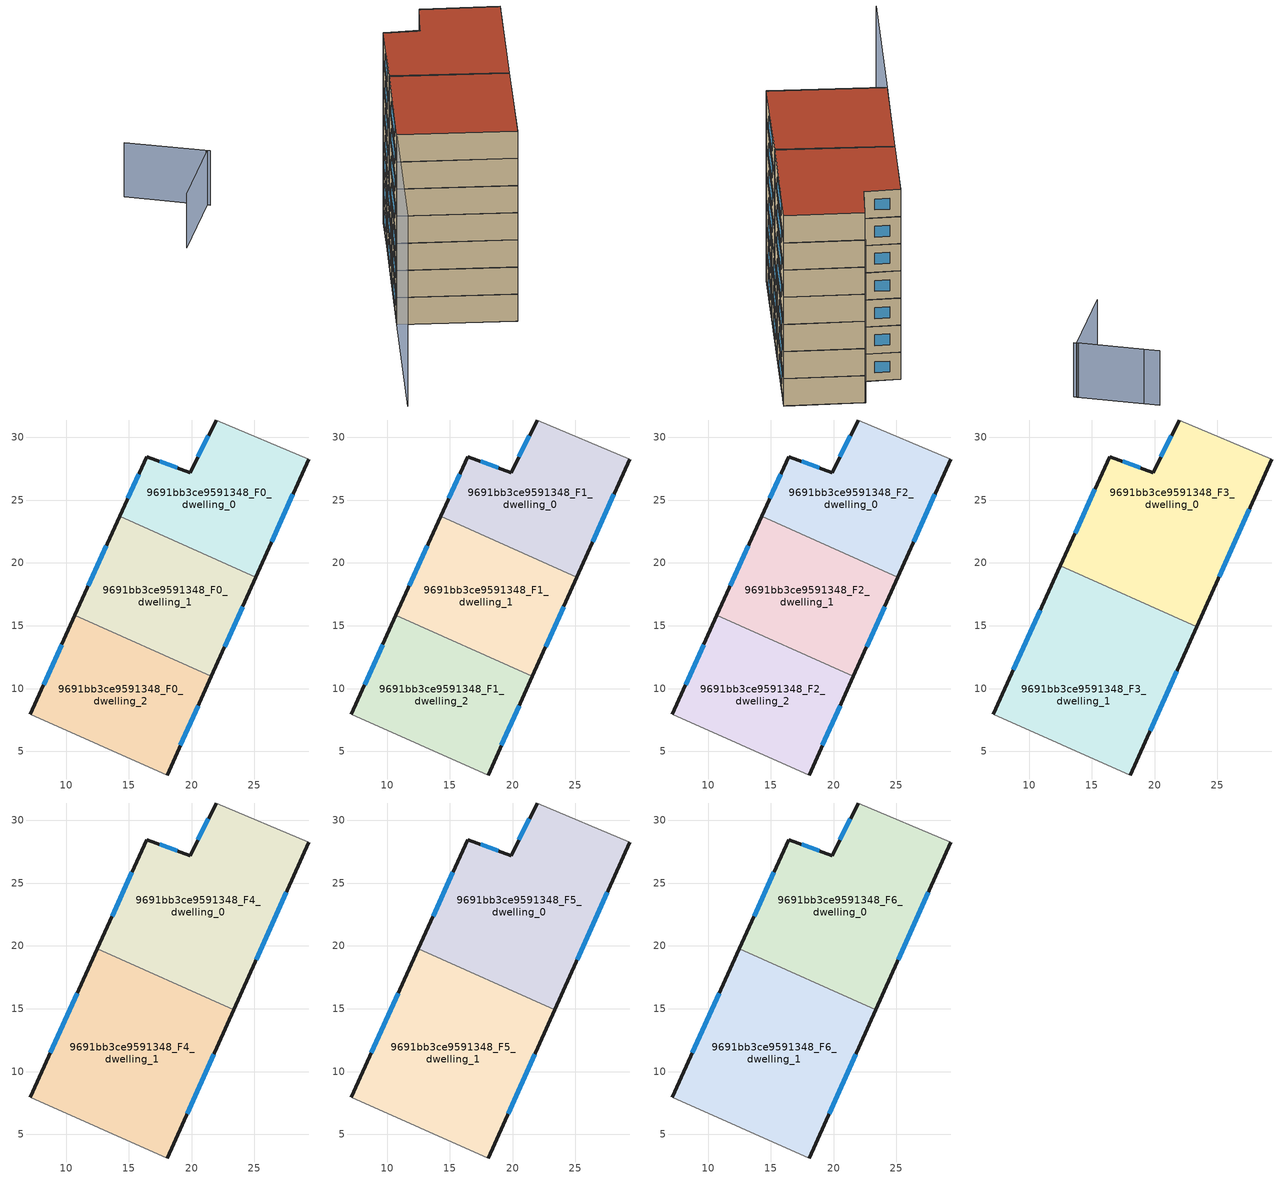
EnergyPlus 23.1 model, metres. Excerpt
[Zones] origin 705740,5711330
9691bb3ce9591348_F0_dwelling_0
 floor ground (EU_floor_Construction): 25.12,18.87 29.34,28.28 21.95,31.39 19.89,27.2 16.43,28.48 14.28,23.72 z0
 wall outside (EU_wall_Construction): 29.34,28.28 25.12,18.87 / 14.28,23.72 16.43,28.48 19.89,27.2 21.95,31.39 z0:3
 wall adiabatic (EU_wall_Construction): 21.95,31.39 29.34,28.28 z0:3
 wall to 9691bb3ce9591348_F0_dwelling_1 (EU_wall_Construction): 25.12,18.87 14.28,23.72 z0:3
 window (EU_Window_Construction): 28.07,25.46 26.38,21.68 / 14.92,25.15 15.78,27.06 / 17.46,28.1 18.85,27.58 / 20.51,28.45 21.33,30.13 z0.9:2.1
9691bb3ce9591348_F0_dwelling_1
 floor ground (EU_floor_Construction): 21.58,10.97 25.12,18.87 14.28,23.72 10.71,15.84 z0
 wall outside (EU_wall_Construction): 10.71,15.84 14.28,23.72 / 25.12,18.87 21.58,10.97 z0:3
 wall to 9691bb3ce9591348_F0_dwelling_2 (EU_wall_Construction): 21.58,10.97 10.71,15.84 z0:3
 window (EU_Window_Construction): 11.78,18.2 13.21,21.36 / 24.06,16.5 22.64,13.33 z0.9:2.1
9691bb3ce9591348_F0_dwelling_2
 floor ground (EU_floor_Construction): 18.07,3.11 21.58,10.97 10.71,15.84 7.15,7.95 z0
 wall outside (EU_wall_Construction): 21.58,10.97 18.07,3.11 / 7.15,7.95 10.71,15.84 z0:3
 wall adiabatic (EU_wall_Construction): 18.07,3.11 7.15,7.95 z0:3
 window (EU_Window_Construction): 20.53,8.62 19.12,5.46 / 8.22,10.31 9.65,13.47 z0.9:2.1
9691bb3ce9591348_F1_dwelling_0
 floor to 9691bb3ce9591348_F0_dwelling_0 (EU_floor_Construction): 25.12,18.87 29.34,28.28 21.95,31.39 19.89,27.2 16.43,28.48 14.28,23.72 z3
 wall outside (EU_wall_Construction): 29.34,28.28 25.12,18.87 / 14.28,23.72 16.43,28.48 19.89,27.2 21.95,31.39 z3:6
 wall adiabatic (EU_wall_Construction): 21.95,31.39 29.34,28.28 z3:6
 wall to 9691bb3ce9591348_F1_dwelling_1 (EU_wall_Construction): 25.12,18.87 14.28,23.72 z3:6
 window (EU_Window_Construction): 28.07,25.46 26.38,21.68 / 14.92,25.15 15.78,27.06 / 17.46,28.1 18.85,27.58 / 20.51,28.45 21.33,30.13 z3.9:5.1
9691bb3ce9591348_F1_dwelling_1
 floor to 9691bb3ce9591348_F0_dwelling_1 (EU_floor_Construction): 21.58,10.97 25.12,18.87 14.28,23.72 10.71,15.84 z3
 wall outside (EU_wall_Construction): 10.71,15.84 14.28,23.72 / 25.12,18.87 21.58,10.97 z3:6
 wall to 9691bb3ce9591348_F1_dwelling_2 (EU_wall_Construction): 21.58,10.97 10.71,15.84 z3:6
 window (EU_Window_Construction): 11.78,18.2 13.21,21.36 / 24.06,16.5 22.64,13.33 z3.9:5.1
9691bb3ce9591348_F1_dwelling_2
 floor to 9691bb3ce9591348_F0_dwelling_2 (EU_floor_Construction): 18.07,3.11 21.58,10.97 10.71,15.84 7.15,7.95 z3
 wall outside (EU_wall_Construction): 21.58,10.97 18.07,3.11 / 7.15,7.95 10.71,15.84 z3:6
 wall adiabatic (EU_wall_Construction): 18.07,3.11 7.15,7.95 z3:6
 window (EU_Window_Construction): 20.53,8.62 19.12,5.46 / 8.22,10.31 9.65,13.47 z3.9:5.1
9691bb3ce9591348_F2_dwelling_0
 floor to 9691bb3ce9591348_F1_dwelling_0 (EU_floor_Construction): 25.12,18.87 29.34,28.28 21.95,31.39 19.89,27.2 16.43,28.48 14.28,23.72 z6
 wall outside (EU_wall_Construction): 29.34,28.28 25.12,18.87 / 14.28,23.72 16.43,28.48 19.89,27.2 21.95,31.39 z6:9
 wall adiabatic (EU_wall_Construction): 21.95,31.39 29.34,28.28 z6:9
 wall to 9691bb3ce9591348_F2_dwelling_1 (EU_wall_Construction): 25.12,18.87 14.28,23.72 z6:9
 window (EU_Window_Construction): 28.07,25.46 26.38,21.68 / 14.92,25.15 15.78,27.06 / 17.46,28.1 18.85,27.58 / 20.51,28.45 21.33,30.13 z6.9:8.1
9691bb3ce9591348_F2_dwelling_1
 floor to 9691bb3ce9591348_F1_dwelling_1 (EU_floor_Construction): 21.58,10.97 25.12,18.87 14.28,23.72 10.71,15.84 z6
 wall outside (EU_wall_Construction): 10.71,15.84 14.28,23.72 / 25.12,18.87 21.58,10.97 z6:9
 wall to 9691bb3ce9591348_F2_dwelling_2 (EU_wall_Construction): 21.58,10.97 10.71,15.84 z6:9
 window (EU_Window_Construction): 11.78,18.2 13.21,21.36 / 24.06,16.5 22.64,13.33 z6.9:8.1
9691bb3ce9591348_F2_dwelling_2
 floor to 9691bb3ce9591348_F1_dwelling_2 (EU_floor_Construction): 18.07,3.11 21.58,10.97 10.71,15.84 7.15,7.95 z6
 wall outside (EU_wall_Construction): 21.58,10.97 18.07,3.11 / 7.15,7.95 10.71,15.84 z6:9
 wall adiabatic (EU_wall_Construction): 18.07,3.11 7.15,7.95 z6:9
 window (EU_Window_Construction): 20.53,8.62 19.12,5.46 / 8.22,10.31 9.65,13.47 z6.9:8.1
9691bb3ce9591348_F3_dwelling_0
 floor to 9691bb3ce9591348_F2_dwelling_0 (EU_floor_Construction): 25.12,18.87 29.34,28.28 21.95,31.39 19.89,27.2 16.43,28.48 14.28,23.72 z9
 floor to 9691bb3ce9591348_F2_dwelling_1 (EU_floor_Construction): 23.35,14.91 25.12,18.87 14.28,23.72 12.49,19.78 z9
 wall outside (EU_wall_Construction): 29.34,28.28 23.35,14.91 / 12.49,19.78 16.43,28.48 19.89,27.2 21.95,31.39 z9:12
 wall adiabatic (EU_wall_Construction): 21.95,31.39 29.34,28.28 z9:12
 wall to 9691bb3ce9591348_F3_dwelling_1 (EU_wall_Construction): 23.35,14.91 12.49,19.78 z9:12
 window (EU_Window_Construction): 27.55,24.28 25.14,18.92 / 13.67,22.38 15.25,25.87 / 17.46,28.1 18.85,27.58 / 20.51,28.45 21.33,30.13 z9.9:11.1
9691bb3ce9591348_F3_dwelling_1
 floor to 9691bb3ce9591348_F2_dwelling_1 (EU_floor_Construction): 21.58,10.97 23.35,14.91 12.49,19.78 10.71,15.84 z9
 floor to 9691bb3ce9591348_F2_dwelling_2 (EU_floor_Construction): 18.07,3.11 21.58,10.97 10.71,15.84 7.15,7.95 z9
 wall outside (EU_wall_Construction): 23.35,14.91 18.07,3.11 / 7.15,7.95 12.49,19.78 z9:12
 wall adiabatic (EU_wall_Construction): 18.07,3.11 7.15,7.95 z9:12
 window (EU_Window_Construction): 21.77,11.38 19.65,6.64 / 8.75,11.49 10.89,16.24 z9.9:11.1
9691bb3ce9591348_F4_dwelling_0
 floor to 9691bb3ce9591348_F3_dwelling_0 (EU_floor_Construction): 23.35,14.91 29.34,28.28 21.95,31.39 19.89,27.2 16.43,28.48 12.49,19.78 z12
 wall outside (EU_wall_Construction): 29.34,28.28 23.35,14.91 / 12.49,19.78 16.43,28.48 19.89,27.2 21.95,31.39 z12:15
 wall adiabatic (EU_wall_Construction): 21.95,31.39 29.34,28.28 z12:15
 wall to 9691bb3ce9591348_F4_dwelling_1 (EU_wall_Construction): 23.35,14.91 12.49,19.78 z12:15
 window (EU_Window_Construction): 27.55,24.28 25.14,18.92 / 13.67,22.38 15.25,25.87 / 17.46,28.1 18.85,27.58 / 20.51,28.45 21.33,30.13 z12.9:14.1
9691bb3ce9591348_F4_dwelling_1
 floor to 9691bb3ce9591348_F3_dwelling_1 (EU_floor_Construction): 18.07,3.11 23.35,14.91 12.49,19.78 7.15,7.95 z12
 wall outside (EU_wall_Construction): 23.35,14.91 18.07,3.11 / 7.15,7.95 12.49,19.78 z12:15
 wall adiabatic (EU_wall_Construction): 18.07,3.11 7.15,7.95 z12:15
 window (EU_Window_Construction): 21.77,11.38 19.65,6.64 / 8.75,11.49 10.89,16.24 z12.9:14.1
9691bb3ce9591348_F5_dwelling_0
 floor to 9691bb3ce9591348_F4_dwelling_0 (EU_floor_Construction): 23.35,14.91 29.34,28.28 21.95,31.39 19.89,27.2 16.43,28.48 12.49,19.78 z15
 wall outside (EU_wall_Construction): 29.34,28.28 23.35,14.91 / 12.49,19.78 16.43,28.48 19.89,27.2 21.95,31.39 z15:18
 wall adiabatic (EU_wall_Construction): 21.95,31.39 29.34,28.28 z15:18
 wall to 9691bb3ce9591348_F5_dwelling_1 (EU_wall_Construction): 23.35,14.91 12.49,19.78 z15:18
 window (EU_Window_Construction): 27.55,24.28 25.14,18.92 / 13.67,22.38 15.25,25.87 / 17.46,28.1 18.85,27.58 / 20.51,28.45 21.33,30.13 z15.9:17.1
9691bb3ce9591348_F5_dwelling_1
 floor to 9691bb3ce9591348_F4_dwelling_1 (EU_floor_Construction): 18.07,3.11 23.35,14.91 12.49,19.78 7.15,7.95 z15
 wall outside (EU_wall_Construction): 23.35,14.91 18.07,3.11 / 7.15,7.95 12.49,19.78 z15:18
 wall adiabatic (EU_wall_Construction): 18.07,3.11 7.15,7.95 z15:18
 window (EU_Window_Construction): 21.77,11.38 19.65,6.64 / 8.75,11.49 10.89,16.24 z15.9:17.1
9691bb3ce9591348_F6_dwelling_0
 floor to 9691bb3ce9591348_F5_dwelling_0 (EU_floor_Construction): 23.35,14.91 29.34,28.28 21.95,31.39 19.89,27.2 16.43,28.48 12.49,19.78 z18
 wall outside (EU_wall_Construction): 29.34,28.28 23.35,14.91 / 12.49,19.78 16.43,28.48 19.89,27.2 21.95,31.39 z18:21
 wall adiabatic (EU_wall_Construction): 21.95,31.39 29.34,28.28 z18:21
 wall to 9691bb3ce9591348_F6_dwelling_1 (EU_wall_Construction): 23.35,14.91 12.49,19.78 z18:21
 window (EU_Window_Construction): 27.55,24.28 25.14,18.92 / 13.67,22.38 15.25,25.87 / 17.46,28.1 18.85,27.58 / 20.51,28.45 21.33,30.13 z18.9:20.1
 roof outside (EU_roof_Construction): 29.34,28.28 23.35,14.91 12.49,19.78 16.43,28.48 19.89,27.2 21.95,31.39 z21
9691bb3ce9591348_F6_dwelling_1
 floor to 9691bb3ce9591348_F5_dwelling_1 (EU_floor_Construction): 18.07,3.11 23.35,14.91 12.49,19.78 7.15,7.95 z18
 wall outside (EU_wall_Construction): 23.35,14.91 18.07,3.11 / 7.15,7.95 12.49,19.78 z18:21
 wall adiabatic (EU_wall_Construction): 18.07,3.11 7.15,7.95 z18:21
 window (EU_Window_Construction): 21.77,11.38 19.65,6.64 / 8.75,11.49 10.89,16.24 z18.9:20.1
 roof outside (EU_roof_Construction): 23.35,14.91 18.07,3.11 7.15,7.95 12.49,19.78 z21
shading: -0.18,-8.29 7.14,8.02 / 7.14,8.02 18.07,3.11 z0:21; -2.35,44.32 2.83,40.01 / 2.83,40.01 -3.36,32.57 / 3.07,39.81 -3.59,45.35 z0:6; 29.25,28.08 21.84,31.44 z0:18
[Building]
EU S2 Campaign: North Axis=0; Terrain=City; Solar Distribution=FullExterior
[Site:Location]
London: Latitude=51.5; Longitude=-0.5; Time Zone=0; Elevation=25
[SizingPeriod:WeatherFileDays]
AnnualSizingPeriod: Begin Month=1; Begin Day of Month=1; End Month=12; End Day of Month=31; Day of Week for Start Day=Monday; Use Weather File Daylight Saving Period=No; Use Weather File Rain and Snow Indicators=No
[MATERIAL]
EU_InternalMass_Material: Roughness=MediumRough; Thickness=0.1; Conductivity=1; Density=1800; Specific Heat=900; Thermal Absorptance=0.9; Solar Absorptance=0.7; Visible Absorptance=0.7
[MATERIAL:NOMASS] Roughness=MediumRough; Thermal Absorptance=0.9; Solar Absorptance=0.7; Visible Absorptance=0.7
Name | Thermal Resistance
EU_wall_NoMass | 1.04674
EU_roof_NoMass | 4.32442
EU_floor_NoMass | 2.04616
[WINDOWMATERIAL:SIMPLEGLAZINGSYSTEM]
EU_Window_SimpleGlazing: UFactor=4.25843; Solar Heat Gain Coefficient=0.85; Visible Transmittance=0.85
[CONSTRUCTION]
EU_wall_Construction: EU_wall_NoMass
EU_roof_Construction: EU_roof_NoMass
EU_floor_Construction: EU_floor_NoMass
EU_InternalMass_Construction: EU_InternalMass_Material
EU_Window_Construction: EU_Window_SimpleGlazing
[ZONE] Type=1; Multiplier=1; Ceiling Height=autocalculate; Floor Area=autocalculate; Part of Total Floor Area=Yes
Name | Volume
9691bb3ce9591348_F0_dwelling_0; 9691bb3ce9591348_F1_dwelling_0; 9691bb3ce9591348_F2_dwelling_0 | 308.86
9691bb3ce9591348_F3_dwelling_0; 9691bb3ce9591348_F4_dwelling_0; 9691bb3ce9591348_F5_dwelling_0; 9691bb3ce9591348_F6_dwelling_0 | 463.293
9691bb3ce9591348_F0_dwelling_1; 9691bb3ce9591348_F1_dwelling_1; 9691bb3ce9591348_F2_dwelling_1 | 308.854
9691bb3ce9591348_F3_dwelling_1; 9691bb3ce9591348_F4_dwelling_1; 9691bb3ce9591348_F5_dwelling_1; 9691bb3ce9591348_F6_dwelling_1 | 463.288
9691bb3ce9591348_F0_dwelling_2; 9691bb3ce9591348_F1_dwelling_2; 9691bb3ce9591348_F2_dwelling_2 | 308.848
[INTERNALMASS] Construction=EU_InternalMass_Construction
Name | Zone or ZoneList | Surface Area
9691bb3ce9591348_F0_dwelling_0_EU_InternalMass | 9691bb3ce9591348_F0_dwelling_0 | 102.953
9691bb3ce9591348_F0_dwelling_1_EU_InternalMass | 9691bb3ce9591348_F0_dwelling_1 | 102.951
9691bb3ce9591348_F0_dwelling_2_EU_InternalMass | 9691bb3ce9591348_F0_dwelling_2 | 102.949
9691bb3ce9591348_F1_dwelling_0_EU_InternalMass | 9691bb3ce9591348_F1_dwelling_0 | 102.953
9691bb3ce9591348_F1_dwelling_1_EU_InternalMass | 9691bb3ce9591348_F1_dwelling_1 | 102.951
9691bb3ce9591348_F1_dwelling_2_EU_InternalMass | 9691bb3ce9591348_F1_dwelling_2 | 102.949
9691bb3ce9591348_F2_dwelling_0_EU_InternalMass | 9691bb3ce9591348_F2_dwelling_0 | 102.953
9691bb3ce9591348_F2_dwelling_1_EU_InternalMass | 9691bb3ce9591348_F2_dwelling_1 | 102.951
9691bb3ce9591348_F2_dwelling_2_EU_InternalMass | 9691bb3ce9591348_F2_dwelling_2 | 102.949
9691bb3ce9591348_F3_dwelling_0_EU_InternalMass | 9691bb3ce9591348_F3_dwelling_0 | 154.431
9691bb3ce9591348_F3_dwelling_1_EU_InternalMass | 9691bb3ce9591348_F3_dwelling_1 | 154.43
9691bb3ce9591348_F4_dwelling_0_EU_InternalMass | 9691bb3ce9591348_F4_dwelling_0 | 154.431
9691bb3ce9591348_F4_dwelling_1_EU_InternalMass | 9691bb3ce9591348_F4_dwelling_1 | 154.43
9691bb3ce9591348_F5_dwelling_0_EU_InternalMass | 9691bb3ce9591348_F5_dwelling_0 | 154.431
9691bb3ce9591348_F5_dwelling_1_EU_InternalMass | 9691bb3ce9591348_F5_dwelling_1 | 154.43
9691bb3ce9591348_F6_dwelling_0_EU_InternalMass | 9691bb3ce9591348_F6_dwelling_0 | 154.431
9691bb3ce9591348_F6_dwelling_1_EU_InternalMass | 9691bb3ce9591348_F6_dwelling_1 | 154.43
[OTHEREQUIPMENT] Fuel Type=Electricity; Design Level Calculation Method=Watts/Area; Power per Zone Floor Area=1; Fraction Latent=0; Fraction Radiant=0; Fraction Lost=0; Carbon Dioxide Generation Rate=0; EndUse Subcategory=EU_Step8_InternalGains
Name | Zone or ZoneList or Space or SpaceList | Schedule
EU_Step8_InternalGain_9691bb3ce9591348_F0_dwelling_0_f000 | 9691bb3ce9591348_F0_dwelling_0 | EU_Step8_GainSchedule_9691bb3ce9591348_F0_dwelling_0_f000
EU_Step8_InternalGain_9691bb3ce9591348_F0_dwelling_1_f000 | 9691bb3ce9591348_F0_dwelling_1 | EU_Step8_GainSchedule_9691bb3ce9591348_F0_dwelling_1_f000
EU_Step8_InternalGain_9691bb3ce9591348_F0_dwelling_2_f000 | 9691bb3ce9591348_F0_dwelling_2 | EU_Step8_GainSchedule_9691bb3ce9591348_F0_dwelling_2_f000
EU_Step8_InternalGain_9691bb3ce9591348_F1_dwelling_0_f000 | 9691bb3ce9591348_F1_dwelling_0 | EU_Step8_GainSchedule_9691bb3ce9591348_F1_dwelling_0_f000
EU_Step8_InternalGain_9691bb3ce9591348_F1_dwelling_1_f000 | 9691bb3ce9591348_F1_dwelling_1 | EU_Step8_GainSchedule_9691bb3ce9591348_F1_dwelling_1_f000
EU_Step8_InternalGain_9691bb3ce9591348_F1_dwelling_2_f000 | 9691bb3ce9591348_F1_dwelling_2 | EU_Step8_GainSchedule_9691bb3ce9591348_F1_dwelling_2_f000
EU_Step8_InternalGain_9691bb3ce9591348_F2_dwelling_0_f000 | 9691bb3ce9591348_F2_dwelling_0 | EU_Step8_GainSchedule_9691bb3ce9591348_F2_dwelling_0_f000
EU_Step8_InternalGain_9691bb3ce9591348_F2_dwelling_1_f000 | 9691bb3ce9591348_F2_dwelling_1 | EU_Step8_GainSchedule_9691bb3ce9591348_F2_dwelling_1_f000
EU_Step8_InternalGain_9691bb3ce9591348_F2_dwelling_2_f000 | 9691bb3ce9591348_F2_dwelling_2 | EU_Step8_GainSchedule_9691bb3ce9591348_F2_dwelling_2_f000
EU_Step8_InternalGain_9691bb3ce9591348_F3_dwelling_0_f000 | 9691bb3ce9591348_F3_dwelling_0 | EU_Step8_GainSchedule_9691bb3ce9591348_F3_dwelling_0_f000
EU_Step8_InternalGain_9691bb3ce9591348_F3_dwelling_1_f000 | 9691bb3ce9591348_F3_dwelling_1 | EU_Step8_GainSchedule_9691bb3ce9591348_F3_dwelling_1_f000
EU_Step8_InternalGain_9691bb3ce9591348_F4_dwelling_0_f000 | 9691bb3ce9591348_F4_dwelling_0 | EU_Step8_GainSchedule_9691bb3ce9591348_F4_dwelling_0_f000
EU_Step8_InternalGain_9691bb3ce9591348_F4_dwelling_1_f000 | 9691bb3ce9591348_F4_dwelling_1 | EU_Step8_GainSchedule_9691bb3ce9591348_F4_dwelling_1_f000
EU_Step8_InternalGain_9691bb3ce9591348_F5_dwelling_0_f000 | 9691bb3ce9591348_F5_dwelling_0 | EU_Step8_GainSchedule_9691bb3ce9591348_F5_dwelling_0_f000
EU_Step8_InternalGain_9691bb3ce9591348_F5_dwelling_1_f000 | 9691bb3ce9591348_F5_dwelling_1 | EU_Step8_GainSchedule_9691bb3ce9591348_F5_dwelling_1_f000
EU_Step8_InternalGain_9691bb3ce9591348_F6_dwelling_0_f000 | 9691bb3ce9591348_F6_dwelling_0 | EU_Step8_GainSchedule_9691bb3ce9591348_F6_dwelling_0_f000
EU_Step8_InternalGain_9691bb3ce9591348_F6_dwelling_1_f000 | 9691bb3ce9591348_F6_dwelling_1 | EU_Step8_GainSchedule_9691bb3ce9591348_F6_dwelling_1_f000
[ZONEVENTILATION:DESIGNFLOWRATE] Schedule=EU_AlwaysOn; Design Flow Rate Calculation Method=AirChanges/Hour; Air Changes per Hour=0.488719; Ventilation Type=Natural; Fan Pressure Rise=0; Fan Total Efficiency=1; Constant Term Coefficient=1; Temperature Term Coefficient=0; Velocity Term Coefficient=0; Velocity Squared Term Coefficient=0; Minimum Indoor Temperature=-100; Maximum Indoor Temperature=100; Delta Temperature=-100; Minimum Outdoor Temperature=-100; Maximum Outdoor Temperature=100; Maximum Wind Speed=40
Name | Zone or ZoneList or Space or SpaceList
EU_ConstantAir_9691bb3ce9591348_F0_dwelling_0 | 9691bb3ce9591348_F0_dwelling_0
EU_ConstantAir_9691bb3ce9591348_F0_dwelling_1 | 9691bb3ce9591348_F0_dwelling_1
EU_ConstantAir_9691bb3ce9591348_F0_dwelling_2 | 9691bb3ce9591348_F0_dwelling_2
EU_ConstantAir_9691bb3ce9591348_F1_dwelling_0 | 9691bb3ce9591348_F1_dwelling_0
EU_ConstantAir_9691bb3ce9591348_F1_dwelling_1 | 9691bb3ce9591348_F1_dwelling_1
EU_ConstantAir_9691bb3ce9591348_F1_dwelling_2 | 9691bb3ce9591348_F1_dwelling_2
EU_ConstantAir_9691bb3ce9591348_F2_dwelling_0 | 9691bb3ce9591348_F2_dwelling_0
EU_ConstantAir_9691bb3ce9591348_F2_dwelling_1 | 9691bb3ce9591348_F2_dwelling_1
EU_ConstantAir_9691bb3ce9591348_F2_dwelling_2 | 9691bb3ce9591348_F2_dwelling_2
EU_ConstantAir_9691bb3ce9591348_F3_dwelling_0 | 9691bb3ce9591348_F3_dwelling_0
EU_ConstantAir_9691bb3ce9591348_F3_dwelling_1 | 9691bb3ce9591348_F3_dwelling_1
EU_ConstantAir_9691bb3ce9591348_F4_dwelling_0 | 9691bb3ce9591348_F4_dwelling_0
EU_ConstantAir_9691bb3ce9591348_F4_dwelling_1 | 9691bb3ce9591348_F4_dwelling_1
EU_ConstantAir_9691bb3ce9591348_F5_dwelling_0 | 9691bb3ce9591348_F5_dwelling_0
EU_ConstantAir_9691bb3ce9591348_F5_dwelling_1 | 9691bb3ce9591348_F5_dwelling_1
EU_ConstantAir_9691bb3ce9591348_F6_dwelling_0 | 9691bb3ce9591348_F6_dwelling_0
EU_ConstantAir_9691bb3ce9591348_F6_dwelling_1 | 9691bb3ce9591348_F6_dwelling_1
[HVACTEMPLATE:THERMOSTAT] Constant Heating Setpoint=20; Constant Cooling Setpoint=50
EU_HeatOnly_9691bb3ce9591348_F0_dwelling_0; EU_HeatOnly_9691bb3ce9591348_F0_dwelling_1; EU_HeatOnly_9691bb3ce9591348_F0_dwelling_2; EU_HeatOnly_9691bb3ce9591348_F1_dwelling_0; EU_HeatOnly_9691bb3ce9591348_F1_dwelling_1; EU_HeatOnly_9691bb3ce9591348_F1_dwelling_2; EU_HeatOnly_9691bb3ce9591348_F2_dwelling_0; EU_HeatOnly_9691bb3ce9591348_F2_dwelling_1; EU_HeatOnly_9691bb3ce9591348_F2_dwelling_2; EU_HeatOnly_9691bb3ce9591348_F3_dwelling_0; EU_HeatOnly_9691bb3ce9591348_F3_dwelling_1; EU_HeatOnly_9691bb3ce9591348_F4_dwelling_0; EU_HeatOnly_9691bb3ce9591348_F4_dwelling_1; EU_HeatOnly_9691bb3ce9591348_F5_dwelling_0; EU_HeatOnly_9691bb3ce9591348_F5_dwelling_1; EU_HeatOnly_9691bb3ce9591348_F6_dwelling_0; EU_HeatOnly_9691bb3ce9591348_F6_dwelling_1
[HVACTEMPLATE:ZONE:IDEALLOADSAIRSYSTEM] System Availability Schedule=EU_AlwaysOn; Maximum Heating Supply Air Temperature=50; Minimum Cooling Supply Air Temperature=13; Maximum Heating Supply Air Humidity Ratio=0.0156; Minimum Cooling Supply Air Humidity Ratio=0.0077; Heating Limit=NoLimit; Cooling Limit=NoLimit; Heating Availability Schedule=EU_AlwaysOn; Cooling Availability Schedule=EU_CoolingOff; Dehumidification Control Type=ConstantSensibleHeatRatio; Cooling Sensible Heat Ratio=0.7; Dehumidification Setpoint=60; Humidification Control Type=None; Humidification Setpoint=30; Outdoor Air Method=None; Outdoor Air Flow Rate per Person=0.00944; Outdoor Air Flow Rate per Zone Floor Area=0; Outdoor Air Flow Rate per Zone=0; Demand Controlled Ventilation Type=None; Outdoor Air Economizer Type=NoEconomizer; Heat Recovery Type=None; Sensible Heat Recovery Effectiveness=0.7; Latent Heat Recovery Effectiveness=0.65
Name | Template Thermostat
9691bb3ce9591348_F0_dwelling_0 | EU_HeatOnly_9691bb3ce9591348_F0_dwelling_0
9691bb3ce9591348_F0_dwelling_1 | EU_HeatOnly_9691bb3ce9591348_F0_dwelling_1
9691bb3ce9591348_F0_dwelling_2 | EU_HeatOnly_9691bb3ce9591348_F0_dwelling_2
9691bb3ce9591348_F1_dwelling_0 | EU_HeatOnly_9691bb3ce9591348_F1_dwelling_0
9691bb3ce9591348_F1_dwelling_1 | EU_HeatOnly_9691bb3ce9591348_F1_dwelling_1
9691bb3ce9591348_F1_dwelling_2 | EU_HeatOnly_9691bb3ce9591348_F1_dwelling_2
9691bb3ce9591348_F2_dwelling_0 | EU_HeatOnly_9691bb3ce9591348_F2_dwelling_0
9691bb3ce9591348_F2_dwelling_1 | EU_HeatOnly_9691bb3ce9591348_F2_dwelling_1
9691bb3ce9591348_F2_dwelling_2 | EU_HeatOnly_9691bb3ce9591348_F2_dwelling_2
9691bb3ce9591348_F3_dwelling_0 | EU_HeatOnly_9691bb3ce9591348_F3_dwelling_0
9691bb3ce9591348_F3_dwelling_1 | EU_HeatOnly_9691bb3ce9591348_F3_dwelling_1
9691bb3ce9591348_F4_dwelling_0 | EU_HeatOnly_9691bb3ce9591348_F4_dwelling_0
9691bb3ce9591348_F4_dwelling_1 | EU_HeatOnly_9691bb3ce9591348_F4_dwelling_1
9691bb3ce9591348_F5_dwelling_0 | EU_HeatOnly_9691bb3ce9591348_F5_dwelling_0
9691bb3ce9591348_F5_dwelling_1 | EU_HeatOnly_9691bb3ce9591348_F5_dwelling_1
9691bb3ce9591348_F6_dwelling_0 | EU_HeatOnly_9691bb3ce9591348_F6_dwelling_0
9691bb3ce9591348_F6_dwelling_1 | EU_HeatOnly_9691bb3ce9591348_F6_dwelling_1
[SIZING:ZONE] Zone Cooling Design Supply Air Temperature Input Method=SupplyAirTemperature; Zone Cooling Design Supply Air Temperature=13; Zone Heating Design Supply Air Temperature Input Method=SupplyAirTemperature; Zone Heating Design Supply Air Temperature=50; Zone Cooling Design Supply Air Humidity Ratio=0.008; Zone Heating Design Supply Air Humidity Ratio=0.008; Cooling Design Air Flow Method=DesignDay; Cooling Design Air Flow Rate=0; Cooling Minimum Air Flow per Zone Floor Area=0.000762; Cooling Minimum Air Flow=0; Cooling Minimum Air Flow Fraction=0.2; Heating Design Air Flow Method=DesignDay; Heating Design Air Flow Rate=0; Heating Maximum Air Flow per Zone Floor Area=0.002032; Heating Maximum Air Flow=0.141576; Heating Maximum Air Flow Fraction=0.3; Account for Dedicated Outdoor Air System=No; Dedicated Outdoor Air System Control Strategy=NeutralSupplyAir; Dedicated Outdoor Air Low Setpoint Temperature for Design=autosize; Dedicated Outdoor Air High Setpoint Temperature for Design=autosize; Zone Load Sizing Method=Sensible Load Only No Latent Load; Zone Latent Cooling Design Supply Air Humidity Ratio Input Method=HumidityRatioDifference; Zone Cooling Design Supply Air Humidity Ratio Difference=0.005; Zone Latent Heating Design Supply Air Humidity Ratio Input Method=HumidityRatioDifference; Zone Humidification Design Supply Air Humidity Ratio Difference=0.005
9691bb3ce9591348_F0_dwelling_0; 9691bb3ce9591348_F0_dwelling_1; 9691bb3ce9591348_F0_dwelling_2; 9691bb3ce9591348_F1_dwelling_0; 9691bb3ce9591348_F1_dwelling_1; 9691bb3ce9591348_F1_dwelling_2; 9691bb3ce9591348_F2_dwelling_0; 9691bb3ce9591348_F2_dwelling_1; 9691bb3ce9591348_F2_dwelling_2; 9691bb3ce9591348_F3_dwelling_0; 9691bb3ce9591348_F3_dwelling_1; 9691bb3ce9591348_F4_dwelling_0; 9691bb3ce9591348_F4_dwelling_1; 9691bb3ce9591348_F5_dwelling_0; 9691bb3ce9591348_F5_dwelling_1; 9691bb3ce9591348_F6_dwelling_0; 9691bb3ce9591348_F6_dwelling_1
[SCHEDULE:CONSTANT]
Name | Hourly Value
EU_AlwaysOn | 1
EU_CoolingOff | 0
[SCHEDULE:FILE] Column Number=1; Rows to Skip at Top=0; Number of Hours of Data=8760; Column Separator=Comma; Interpolate to Timestep=No; Minutes per Item=60; Adjust Schedule for Daylight Savings=Yes
Name | File
EU_Step8_GainSchedule_9691bb3ce9591348_F0_dwelling_0_f000 | ../../schedules/9691bb3ce9591348/9691bb3ce9591348_F0_dwelling_0_f000_gain.csv
EU_Step8_GainSchedule_9691bb3ce9591348_F0_dwelling_1_f000 | ../../schedules/9691bb3ce9591348/9691bb3ce9591348_F0_dwelling_1_f000_gain.csv
EU_Step8_GainSchedule_9691bb3ce9591348_F0_dwelling_2_f000 | ../../schedules/9691bb3ce9591348/9691bb3ce9591348_F0_dwelling_2_f000_gain.csv
EU_Step8_GainSchedule_9691bb3ce9591348_F1_dwelling_0_f000 | ../../schedules/9691bb3ce9591348/9691bb3ce9591348_F1_dwelling_0_f000_gain.csv
EU_Step8_GainSchedule_9691bb3ce9591348_F1_dwelling_1_f000 | ../../schedules/9691bb3ce9591348/9691bb3ce9591348_F1_dwelling_1_f000_gain.csv
EU_Step8_GainSchedule_9691bb3ce9591348_F1_dwelling_2_f000 | ../../schedules/9691bb3ce9591348/9691bb3ce9591348_F1_dwelling_2_f000_gain.csv
EU_Step8_GainSchedule_9691bb3ce9591348_F2_dwelling_0_f000 | ../../schedules/9691bb3ce9591348/9691bb3ce9591348_F2_dwelling_0_f000_gain.csv
EU_Step8_GainSchedule_9691bb3ce9591348_F2_dwelling_1_f000 | ../../schedules/9691bb3ce9591348/9691bb3ce9591348_F2_dwelling_1_f000_gain.csv
EU_Step8_GainSchedule_9691bb3ce9591348_F2_dwelling_2_f000 | ../../schedules/9691bb3ce9591348/9691bb3ce9591348_F2_dwelling_2_f000_gain.csv
EU_Step8_GainSchedule_9691bb3ce9591348_F3_dwelling_0_f000 | ../../schedules/9691bb3ce9591348/9691bb3ce9591348_F3_dwelling_0_f000_gain.csv
EU_Step8_GainSchedule_9691bb3ce9591348_F3_dwelling_1_f000 | ../../schedules/9691bb3ce9591348/9691bb3ce9591348_F3_dwelling_1_f000_gain.csv
EU_Step8_GainSchedule_9691bb3ce9591348_F4_dwelling_0_f000 | ../../schedules/9691bb3ce9591348/9691bb3ce9591348_F4_dwelling_0_f000_gain.csv
EU_Step8_GainSchedule_9691bb3ce9591348_F4_dwelling_1_f000 | ../../schedules/9691bb3ce9591348/9691bb3ce9591348_F4_dwelling_1_f000_gain.csv
EU_Step8_GainSchedule_9691bb3ce9591348_F5_dwelling_0_f000 | ../../schedules/9691bb3ce9591348/9691bb3ce9591348_F5_dwelling_0_f000_gain.csv
EU_Step8_GainSchedule_9691bb3ce9591348_F5_dwelling_1_f000 | ../../schedules/9691bb3ce9591348/9691bb3ce9591348_F5_dwelling_1_f000_gain.csv
EU_Step8_GainSchedule_9691bb3ce9591348_F6_dwelling_0_f000 | ../../schedules/9691bb3ce9591348/9691bb3ce9591348_F6_dwelling_0_f000_gain.csv
EU_Step8_GainSchedule_9691bb3ce9591348_F6_dwelling_1_f000 | ../../schedules/9691bb3ce9591348/9691bb3ce9591348_F6_dwelling_1_f000_gain.csv
